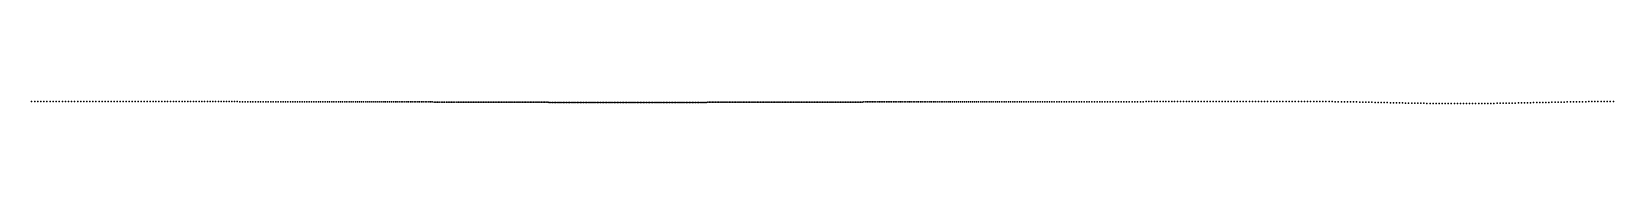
# Model space of a CAD drawing. Header units: metres. Extents: x 0 to 359, y 0 to 0.
import ezdxf

# ---------------------------------------------------------------- set-up
doc = ezdxf.new("R2010")
doc.units = ezdxf.units.M

msp = doc.modelspace()

# ---------------------------------------------------------------- linework, layer by layer
for p in [(0, 0.13), (0.7, 0.13), (1.4, 0.13), (2.09, 0.13), (2.79, 0.13), (3.49, 0.13), (4.19, 0.13), (4.89, 0.13), (5.58, 0.13), (6.28, 0.13), (6.98, 0.13), (7.68, 0.13), (8.37, 0.13), (9.07, 0.13), (9.76, 0.13), (10.46, 0.13), (11.15, 0.12), (11.85, 0.12), (12.54, 0.12), (13.24, 0.12), (13.93, 0.12), (14.62, 0.12), (15.31, 0.12), (16, 0.12), (16.69, 0.12), (17.38, 0.12), (18.07, 0.12), (18.75, 0.12), (19.44, 0.12), (20.12, 0.12), (20.81, 0.12), (21.49, 0.12), (22.17, 0.12), (22.85, 0.12), (23.53, 0.11), (24.21, 0.11), (24.88, 0.11), (25.56, 0.11), (26.23, 0.11), (26.9, 0.11), (27.57, 0.11), (28.24, 0.11), (28.9, 0.11), (29.57, 0.11), (30.23, 0.11), (30.89, 0.11), (31.55, 0.11), (32.2, 0.1), (32.86, 0.1), (33.51, 0.1), (34.16, 0.1), (34.81, 0.1), (35.46, 0.1), (36.1, 0.1), (36.75, 0.1), (37.39, 0.1), (38.02, 0.1), (38.66, 0.1), (39.29, 0.09), (39.92, 0.09), (40.55, 0.09), (41.18, 0.09), (41.8, 0.09), (42.43, 0.09), (43.04, 0.09), (43.66, 0.09), (44.28, 0.09), (44.89, 0.09), (45.5, 0.09), (46.1, 0.09), (46.71, 0.09), (47.31, 0.08), (47.91, 0.08), (48.5, 0.08), (49.1, 0.08), (49.69, 0.08), (50.27, 0.08), (50.86, 0.08), (51.44, 0.08), (52.02, 0.08), (52.6, 0.08), (53.17, 0.07), (53.75, 0.07), (54.32, 0.07), (54.88, 0.07), (55.45, 0.07), (56.01, 0.07), (56.57, 0.07), (57.12, 0.07), (57.67, 0.07), (58.23, 0.07), (58.77, 0.07), (59.32, 0.07), (59.86, 0.07), (60.4, 0.07), (60.94, 0.06), (61.47, 0.06), (62, 0.06), (62.53, 0.06), (63.06, 0.06), (63.58, 0.06), (64.1, 0.06), (64.62, 0.06), (65.14, 0.06), (65.65, 0.06), (66.16, 0.06), (66.67, 0.06), (67.18, 0.05), (67.68, 0.05), (68.18, 0.05), (68.68, 0.05), (69.18, 0.05), (69.67, 0.05), (70.16, 0.05), (70.65, 0.05), (71.14, 0.05), (71.62, 0.05), (72.11, 0.05), (72.59, 0.05), (73.06, 0.05), (73.54, 0.04), (74.01, 0.04), (74.48, 0.04), (74.95, 0.04), (75.42, 0.04), (75.88, 0.04), (76.35, 0.04), (76.81, 0.04), (77.27, 0.04), (77.72, 0.04), (78.18, 0.04), (78.63, 0.04), (79.08, 0.03), (79.53, 0.03), (79.98, 0.03), (80.42, 0.03), (80.86, 0.03), (81.31, 0.03), (81.75, 0.03), (82.18, 0.03), (82.62, 0.03), (83.05, 0.03), (83.48, 0.02), (83.92, 0.02), (84.35, 0.02), (84.77, 0.02), (85.2, 0.02), (85.62, 0.02), (86.05, 0.02), (86.47, 0.02), (86.89, 0.02), (87.3, 0.02), (87.72, 0.01), (88.14, 0.01), (88.55, 0.01), (88.96, 0.01), (89.37, 0.01), (89.78, 0.01), (90.19, 0.01), (90.6, 0.01), (91, 0.01), (91.41, 0), (91.81, 0), (92.21, 0), (92.61, 0), (187.54, 0), (187.92, 0), (188.31, 0), (188.69, 0), (189.07, 0.01), (189.46, 0.01), (189.85, 0.01), (190.23, 0.01), (190.62, 0.01), (191.01, 0.01), (191.4, 0.01), (191.79, 0.01), (192.19, 0.01), (192.58, 0.01), (192.97, 0.01), (193.37, 0.01), (193.76, 0.02), (194.16, 0.02), (194.56, 0.02), (194.95, 0.02), (195.35, 0.02), (195.75, 0.02), (196.15, 0.02), (196.56, 0.02), (196.96, 0.02), (197.37, 0.03), (197.77, 0.03), (198.18, 0.03), (198.59, 0.03), (199, 0.03), (199.41, 0.03), (199.82, 0.03), (200.23, 0.03), (200.64, 0.03), (201.06, 0.03), (201.48, 0.03), (201.89, 0.03), (202.31, 0.03), (202.73, 0.03), (203.16, 0.03), (203.58, 0.03), (204, 0.03), (204.43, 0.03), (204.85, 0.03), (205.28, 0.03), (205.71, 0.04), (206.14, 0.04), (206.58, 0.04), (207.01, 0.04), (207.45, 0.04), (207.88, 0.04), (208.32, 0.04), (208.76, 0.04), (209.21, 0.04), (209.65, 0.04), (210.1, 0.05), (210.54, 0.05), (210.99, 0.05), (211.44, 0.05), (211.9, 0.05), (212.35, 0.05), (212.81, 0.05), (213.27, 0.05), (213.73, 0.05), (214.19, 0.05), (214.65, 0.05), (215.12, 0.05), (215.59, 0.05), (216.06, 0.05), (216.53, 0.05), (217, 0.05), (217.48, 0.05), (217.96, 0.05), (218.44, 0.05), (218.92, 0.05), (219.41, 0.05), (219.89, 0.05), (220.38, 0.05), (220.88, 0.06), (221.37, 0.06), (221.87, 0.06), (222.36, 0.06), (222.86, 0.06), (223.37, 0.06), (223.87, 0.06), (224.38, 0.06), (224.89, 0.06), (225.41, 0.06), (225.92, 0.06), (226.44, 0.06), (226.96, 0.06), (227.48, 0.06), (228.01, 0.06), (228.54, 0.07), (229.07, 0.07), (229.6, 0.07), (230.14, 0.07), (230.68, 0.07), (231.22, 0.07), (231.76, 0.07), (232.31, 0.07), (232.86, 0.07), (233.41, 0.07), (233.97, 0.07), (234.52, 0.07), (235.08, 0.07), (235.65, 0.07), (236.21, 0.07), (236.78, 0.07), (237.35, 0.07), (237.93, 0.08), (238.5, 0.08), (239.08, 0.08), (239.66, 0.08), (240.25, 0.08), (240.84, 0.08), (241.43, 0.08), (242.02, 0.08), (242.62, 0.08), (243.21, 0.08), (243.81, 0.08), (244.42, 0.08), (245.02, 0.08), (245.63, 0.08), (246.25, 0.08), (246.86, 0.08), (247.48, 0.08), (248.1, 0.08), (248.72, 0.08), (249.34, 0.08), (249.97, 0.08), (250.6, 0.08), (251.23, 0.08), (251.86, 0.08), (252.5, 0.08), (253.14, 0.09), (253.78, 0.09), (254.42, 0.09), (255.06, 0.09), (255.71, 0.09), (256.36, 0.09), (257.01, 0.09), (257.67, 0.09), (258.32, 0.09), (258.98, 0.09), (259.64, 0.09), (260.3, 0.09), (260.96, 0.09), (261.63, 0.09), (262.3, 0.09), (262.96, 0.09), (263.63, 0.09), (264.3, 0.09), (264.98, 0.09), (265.65, 0.09), (266.33, 0.09), (267.01, 0.09), (267.68, 0.09), (268.36, 0.1), (269.05, 0.1), (269.73, 0.1), (270.41, 0.1), (271.1, 0.1), (271.78, 0.1), (272.47, 0.1), (273.16, 0.1), (273.84, 0.1), (274.53, 0.1), (275.22, 0.1), (275.91, 0.1), (276.61, 0.1), (277.3, 0.1), (277.99, 0.1), (278.69, 0.11), (279.38, 0.11), (280.07, 0.11), (280.77, 0.11), (281.46, 0.11), (282.16, 0.11), (282.86, 0.11), (283.55, 0.11), (284.25, 0.11), (284.95, 0.11), (285.64, 0.11), (286.34, 0.11), (287.04, 0.11), (287.74, 0.11), (288.44, 0.11), (289.13, 0.11), (289.83, 0.11), (290.53, 0.11), (291.23, 0.11), (291.93, 0.11), (292.62, 0.11), (293.32, 0.1), (294.02, 0.1), (294.72, 0.09), (295.42, 0.09), (296.11, 0.08), (296.81, 0.07), (297.51, 0.06), (298.2, 0.05), (298.9, 0.04), (299.6, 0.03), (300.3, 0.02), (300.99, 0.01), (348.14, 0), (348.84, 0.01), (349.53, 0.03), (350.23, 0.04), (350.93, 0.05), (351.62, 0.06), (352.32, 0.07), (353.02, 0.08), (353.72, 0.09), (354.41, 0.1), (355.11, 0.11), (355.81, 0.12), (356.51, 0.12), (357.21, 0.13), (357.9, 0.13), (358.6, 0.13), (359.3, 0.13), (93.01, 0), (93.41, 0), (93.81, 0), (94.21, 0), (94.6, 0), (94.99, 0), (95.39, -0.01), (95.78, -0.01), (96.17, -0.01), (96.56, -0.01), (96.95, -0.01), (97.33, -0.01), (97.72, -0.01), (98.11, -0.01), (98.49, -0.01), (98.88, -0.01), (99.26, -0.01), (99.64, -0.02), (100.02, -0.02), (100.4, -0.02), (100.78, -0.02), (101.16, -0.02), (101.54, -0.02), (101.91, -0.03), (102.29, -0.03), (102.67, -0.03), (103.04, -0.03), (103.41, -0.03), (103.79, -0.03), (104.16, -0.03), (104.53, -0.03), (104.91, -0.03), (105.28, -0.03), (105.65, -0.03), (106.02, -0.03), (106.39, -0.04), (106.75, -0.04), (107.12, -0.04), (107.49, -0.04), (107.86, -0.04), (108.22, -0.04), (108.59, -0.04), (108.95, -0.04), (109.32, -0.04), (109.68, -0.04), (110.05, -0.04), (110.41, -0.05), (110.77, -0.05), (111.13, -0.05), (111.5, -0.05), (111.86, -0.05), (112.22, -0.05), (112.58, -0.05), (112.94, -0.05), (113.3, -0.05), (113.66, -0.05), (114.02, -0.06), (114.38, -0.06), (114.74, -0.06), (115.09, -0.06), (115.45, -0.06), (115.81, -0.06), (116.17, -0.06), (116.52, -0.06), (116.88, -0.06), (117.24, -0.06), (117.59, -0.07), (117.95, -0.07), (118.3, -0.07), (118.66, -0.07), (119.01, -0.07), (119.37, -0.07), (119.72, -0.07), (120.08, -0.07), (120.43, -0.07), (120.78, -0.07), (121.14, -0.07), (121.49, -0.08), (121.84, -0.08), (122.2, -0.08), (122.55, -0.08), (122.9, -0.08), (123.25, -0.08), (123.61, -0.08), (123.96, -0.08), (124.31, -0.08), (124.66, -0.08), (125.01, -0.08), (125.36, -0.08), (125.72, -0.08), (126.07, -0.08), (126.42, -0.08), (126.77, -0.08), (127.12, -0.08), (127.47, -0.09), (127.82, -0.08), (128.17, -0.08), (128.52, -0.09), (128.87, -0.09), (129.22, -0.09), (129.57, -0.09), (129.92, -0.09), (130.27, -0.09), (130.62, -0.09), (130.97, -0.09), (131.32, -0.09), (131.67, -0.09), (132.02, -0.09), (132.37, -0.09), (132.71, -0.09), (133.06, -0.09), (133.41, -0.09), (133.76, -0.09), (134.11, -0.09), (134.46, -0.09), (134.81, -0.09), (135.15, -0.08), (135.5, -0.09), (135.85, -0.09), (136.2, -0.08), (136.55, -0.08), (136.9, -0.08), (137.24, -0.08), (137.59, -0.08), (137.94, -0.08), (138.29, -0.08), (138.64, -0.08), (138.98, -0.08), (139.33, -0.08), (139.68, -0.08), (140.03, -0.08), (140.37, -0.08), (140.72, -0.08), (141.07, -0.08), (141.42, -0.08), (141.77, -0.08), (142.11, -0.08), (142.46, -0.08), (142.81, -0.08), (143.16, -0.08), (143.5, -0.09), (143.85, -0.09), (144.2, -0.09), (144.55, -0.09), (144.9, -0.09), (145.24, -0.09), (145.59, -0.09), (145.94, -0.08), (146.29, -0.08), (146.63, -0.08), (146.98, -0.08), (147.33, -0.08), (147.68, -0.08), (148.03, -0.08), (148.37, -0.08), (148.72, -0.08), (149.07, -0.07), (149.42, -0.07), (149.77, -0.07), (150.11, -0.07), (150.46, -0.07), (150.81, -0.07), (151.16, -0.07), (151.51, -0.07), (151.86, -0.07), (152.21, -0.07), (152.55, -0.07), (152.9, -0.07), (153.25, -0.07), (153.6, -0.06), (153.95, -0.06), (154.3, -0.06), (154.65, -0.06), (155, -0.06), (155.35, -0.06), (155.7, -0.06), (156.05, -0.06), (156.4, -0.06), (156.75, -0.06), (157.1, -0.06), (157.45, -0.06), (157.8, -0.06), (158.15, -0.06), (158.5, -0.06), (158.85, -0.06), (159.2, -0.06), (159.56, -0.06), (159.91, -0.06), (160.26, -0.06), (160.61, -0.06), (160.96, -0.06), (161.32, -0.06), (161.67, -0.06), (162.02, -0.06), (162.37, -0.06), (162.73, -0.06), (163.08, -0.06), (163.43, -0.06), (163.79, -0.06), (164.14, -0.06), (164.5, -0.06), (164.85, -0.05), (165.2, -0.05), (165.56, -0.05), (165.91, -0.05), (166.27, -0.05), (166.62, -0.05), (166.98, -0.05), (167.34, -0.05), (167.69, -0.04), (168.05, -0.04), (168.41, -0.04), (168.76, -0.04), (169.12, -0.04), (169.48, -0.04), (169.84, -0.04), (170.19, -0.04), (170.55, -0.04), (170.91, -0.04), (171.27, -0.04), (171.63, -0.03), (171.99, -0.03), (172.35, -0.03), (172.71, -0.03), (173.07, -0.03), (173.44, -0.03), (173.8, -0.03), (174.16, -0.03), (174.52, -0.03), (174.89, -0.02), (175.25, -0.02), (175.61, -0.02), (175.98, -0.02), (176.34, -0.02), (176.71, -0.02), (177.08, -0.02), (177.44, -0.02), (177.81, -0.02), (178.18, -0.02), (178.54, -0.02), (178.91, -0.02), (179.28, -0.02), (179.65, -0.02), (180.02, -0.02), (180.39, -0.02), (180.76, -0.01), (181.13, -0.01), (181.51, -0.01), (181.88, -0.01), (182.25, -0.01), (182.62, -0.01), (183, -0.01), (183.37, -0.01), (183.75, -0.01), (184.13, -0.01), (184.5, -0.01), (184.88, -0.01), (185.26, -0.01), (185.64, 0), (186.02, 0), (186.4, 0), (186.78, 0), (187.16, 0), (301.69, 0), (302.38, -0.02), (303.08, -0.03), (303.78, -0.05), (304.47, -0.06), (305.17, -0.08), (305.86, -0.09), (306.56, -0.11), (307.25, -0.12), (307.95, -0.14), (308.64, -0.15), (309.33, -0.17), (310.03, -0.18), (310.72, -0.19), (311.41, -0.21), (312.11, -0.22), (312.8, -0.24), (313.49, -0.25), (314.19, -0.26), (314.88, -0.27), (315.57, -0.28), (316.26, -0.29), (316.96, -0.3), (317.65, -0.31), (318.34, -0.31), (319.03, -0.32), (319.72, -0.32), (320.42, -0.33), (321.11, -0.33), (321.8, -0.34), (322.49, -0.34), (323.18, -0.34), (323.87, -0.34), (324.57, -0.34), (325.26, -0.34), (325.95, -0.34), (326.64, -0.34), (327.33, -0.34), (328.02, -0.33), (328.72, -0.33), (329.41, -0.33), (330.1, -0.32), (330.79, -0.31), (331.48, -0.31), (332.18, -0.3), (332.87, -0.29), (333.56, -0.28), (334.25, -0.27), (334.95, -0.26), (335.64, -0.25), (336.33, -0.23), (337.03, -0.22), (337.72, -0.21), (338.41, -0.2), (339.11, -0.18), (339.8, -0.17), (340.49, -0.16), (341.19, -0.14), (341.88, -0.13), (342.58, -0.11), (343.27, -0.1), (343.97, -0.08), (344.66, -0.07), (345.36, -0.05), (346.05, -0.04), (346.75, -0.03), (347.44, -0.01)]:
    msp.add_point(p)

doc.saveas('drawing.dxf')
